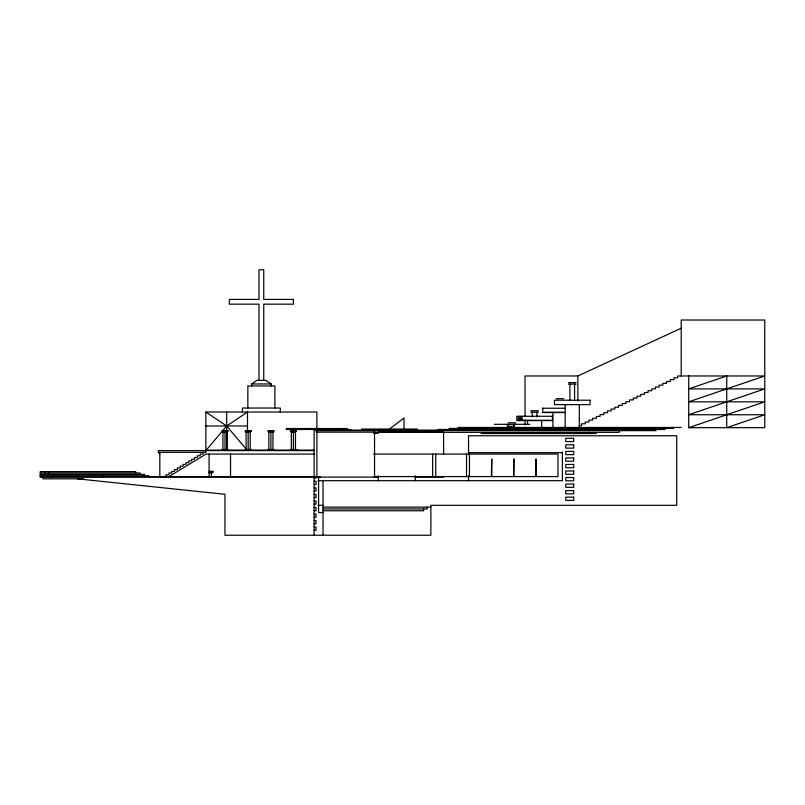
<?xml version="1.0" encoding="UTF-8"?>
<svg xmlns="http://www.w3.org/2000/svg" width="805" height="805" viewBox="0 0 805 805"><rect width="100%" height="100%" fill="white"/><g stroke="black" fill="none" stroke-linecap="round" stroke-linejoin="round"><path stroke-width="1.21" d="M205.114 450.619L205.637 450.096L313.92 450.096M389.449 429.055L404.06 418.016L404.06 429.055M246.944 431.098L246.109 431.49L246.994 431.098M251.583 385.957L251.583 383.965L256.855 380.393L265.892 380.393L271.164 383.965L271.164 385.957M168.889 476.58L206.05 454.07L314.383 454.07M223.005 431.49L223.81 431.098M268.89 431.49L269.695 431.098M291.4 431.49L292.205 431.098M525.031 416.165L525.031 375.975L577.869 375.975L681.322 328.158M688.708 375.432L688.708 427.676L764.75 401.826L688.708 401.826L764.75 375.975L677.629 375.975L677.629 377.807L673.936 377.807L673.936 379.648L670.243 379.648L670.243 381.49L666.54 381.49L666.54 383.331L662.847 383.331L662.847 385.162L659.154 385.162L659.154 387.004L655.461 387.004L655.461 388.845L651.768 388.845L651.768 390.687L648.065 390.687L648.065 392.518L644.372 392.518L644.372 394.359L640.679 394.359L640.679 396.201L636.986 396.201L636.986 398.042L633.294 398.042L633.294 399.884L629.601 399.884L629.601 401.715L625.898 401.715L625.898 403.557L622.205 403.557L622.205 405.398L618.512 405.398L618.512 407.239L614.819 407.239L614.819 409.071L611.126 409.071L611.126 410.912L607.433 410.912L607.433 412.754L603.73 412.754L603.73 414.595L600.037 414.595L600.037 416.427L596.344 416.427L596.344 418.268L592.651 418.268L592.651 420.109L588.958 420.109L588.958 421.951L585.265 421.951L585.265 423.792L581.562 423.792L581.562 425.624L579.107 425.624M568.481 382.637L576.038 382.637M251.583 383.965L271.164 383.965M568.481 384.156L576.038 384.156M556.245 398.696L563.792 398.696M542.218 408.246L564.687 408.246M530.817 410.741L538.364 410.741M313.92 450.619L158.364 450.619L158.364 452.34L205.859 452.34L205.859 412.019L316.888 412.019L316.888 428.32M530.817 412.261L538.364 412.261M544.22 412.261L564.104 412.261M542.218 412.552L564.999 412.552M521.801 418.288L519.185 418.288L519.185 420.582M518.792 420.291L550.389 420.291M508.277 422.786L515.834 422.786M494.26 424.316L529.851 424.316M205.859 425.976L247.497 425.976M507.673 426.318L514.586 426.318M681.211 427.465L458.156 427.465L458.156 428.441M688.708 427.676L764.75 427.676L764.75 320.018L681.211 320.018L681.211 375.975M361.505 429.055L417.393 429.055M316.365 430.101L321.396 430.101M346.17 430.101L450.025 430.101M378.37 432.044L443.615 432.064L443.615 454.584M316.888 432.144L374.546 432.144M222.935 432.325L227.07 432.325M246.109 432.325L250.234 432.325M268.82 432.325L272.955 432.325M291.329 432.325L295.465 432.325M373.661 432.345L619.136 432.345L619.136 430.101M373.49 433.271L378.461 433.271L378.461 431.54M481.058 433.503L596.203 433.503M222.009 449.522L227.996 449.522M245.183 449.522L251.17 449.522M267.894 449.522L273.881 449.522M290.404 449.522L296.391 449.522M468.54 452.662L562.393 452.662M373.55 454.07L557.976 454.07L557.976 476.58L373.55 476.58M209.089 471.307L213.204 471.307M209.089 472.304L213.204 472.304M40.25 472.978L140.06 472.978L140.06 474.376M209.089 472.827L212.349 472.827M40.25 474.376L144.477 474.376L144.477 475.725M40.25 475.725L148.885 475.725L148.885 477.103M40.25 476.58L316.888 476.58M317.794 477.013L320.31 477.013M378.32 477.103L40.25 477.103L40.25 471.599L135.653 471.599L135.653 472.978M414.736 477.103L443.615 477.103M314.121 478.029L316.023 478.029M83.599 478.824L43.017 478.824L43.017 476.58M318.005 480.696L562.393 480.696L562.393 451.987M314.121 481.289L316.023 481.289L316.023 484.56L314.121 484.56M314.121 487.83L316.023 487.83L316.023 491.1L314.121 491.1M314.121 494.371L316.023 494.371L316.023 497.641L314.121 497.641M314.121 500.911L316.023 500.911L316.023 504.172L314.121 504.172M318.025 505.309L323.077 505.309M323.026 507.12L430.866 507.12M314.121 507.442L316.023 507.442L316.023 510.712L314.121 510.712M323.026 508.941L427.254 508.941L427.254 507.12M323.026 510.752L423.631 510.752L423.631 508.941M323.026 512.574L318.609 512.574L318.599 477.013M314.121 513.982L316.023 513.982L316.023 517.253L314.121 517.253M314.121 520.523L316.023 520.523L316.023 523.793L314.121 523.793M314.121 527.054L316.023 527.054L316.023 530.324L314.121 530.324M77.35 478.824L224.967 494.29L224.967 535.234L430.866 535.234L430.866 505.309L676.733 505.309L676.733 435.767L468.54 435.767L468.54 454.483M272.08 431.098L272.885 431.49M226.195 431.098L227 431.49M295.465 431.49L294.69 431.098L295.395 431.49M205.859 412.019L226.678 425.976L246.692 449.673M293.01 431.098L293.402 431.49L293.402 430.776M270.5 431.098L270.893 431.49L270.893 430.776M247.789 431.098L248.171 431.49L248.171 430.776M224.615 431.098L224.998 431.49L224.998 430.776M158.364 452.34L159.833 454.07M205.637 450.096L205.859 450.619L226.678 425.976L247.497 412.019L247.497 430.906M673.584 427.465L673.584 428.441L449.19 428.441L449.19 429.488M664.93 428.441L664.93 429.488L438.071 429.488L438.071 430.625M655.974 429.488L655.974 430.625L314.121 430.625L314.121 535.234M621.903 430.101L621.903 430.625M579.328 404.633L579.328 427.234M577.869 375.975L577.869 401.091M574.589 384.156L574.589 400.467M569.93 384.156L569.93 400.467M565.191 404.633L565.191 427.234M552.944 412.552L552.944 427.344M542.842 408.246L542.842 412.552M541.664 420.582L541.664 427.626M536.915 412.261L536.915 416.849M536.009 476.58L536.009 458.91L535.677 476.58M532.266 412.261L532.266 416.849M527.517 420.582L527.517 424.104M525.031 419.928L525.031 424.949M521.962 416.276L521.962 420.582M520.09 416.276L520.06 420.582M518.269 416.276L518.269 420.582M514.294 424.316L514.294 427.586M514.033 424.316L514.033 426.318M513.882 476.58L513.882 458.91L513.55 476.58M507.965 424.316L507.965 428.33M507.392 424.316L507.392 427.586M491.744 476.58L491.744 458.91L491.412 476.58M469.446 454.07L469.446 476.58M468.54 475.695L468.54 480.696M466.528 454.07L466.528 476.58M435.736 454.07L435.736 476.58M432.647 454.07L432.647 476.58M415.31 475.825L415.31 480.696M378.27 475.825L378.27 480.696M374.546 430.625L374.546 477.103M350.668 430.625L350.668 429.488L286.298 429.488L286.298 428.532L347.116 428.532L347.116 429.488M335.031 429.488L335.031 430.625M323.026 480.696L323.026 535.234M320.299 429.488L320.299 430.625M316.888 430.625L316.888 477.103M298.041 450.096L298.041 450.619M295.465 430.776L295.465 449.522M293.402 432.325L293.402 449.522M291.329 430.776L291.329 449.522M280.311 412.019L280.311 408.034L242.436 408.034L242.436 412.019M274.887 408.034L274.887 385.957L247.849 385.957L247.849 408.034M272.955 430.776L272.955 449.522M270.893 432.325L270.893 449.522M268.82 430.776L268.82 449.522M263.748 380.393L263.748 304.169L293.392 304.169L293.392 299.42L263.748 299.42L263.748 269.766L258.999 269.766L258.999 299.42L229.345 299.42L229.345 304.169L258.999 304.169L258.999 380.393M250.234 430.776L250.234 449.522M248.171 432.325L248.171 449.522M246.109 430.776L246.109 449.522M230.542 454.07L230.542 476.58M227.07 430.776L227.07 449.522M226.678 412.019L226.678 449.391M224.998 432.325L224.998 449.522M224.837 450.096L224.837 450.619M222.935 430.776L222.935 449.522M211.393 472.827L211.393 476.58M209.089 454.07L209.089 476.58M203.011 452.34L203.011 454.07L200.173 454.07L200.173 455.791L197.326 455.791L197.326 457.512L194.478 457.512L194.478 459.232L191.64 459.232L191.64 460.963L188.793 460.963L188.793 462.684L185.955 462.684L185.955 464.405L183.107 464.405L183.107 466.125L180.27 466.125L180.27 467.856L177.422 467.856L177.422 469.577L174.574 469.577L174.574 471.297L171.737 471.297L171.737 473.028L168.889 473.028L168.889 474.749L166.051 474.749L166.051 476.469L163.204 476.469L163.204 477.103M159.833 452.34L159.833 477.103M103.392 475.725L103.392 477.103M53.482 474.376L53.482 475.725M51.289 476.58L51.289 477.103M49.075 472.978L49.075 474.376M44.657 471.599L44.657 472.978M726.734 375.975L688.708 388.896L764.75 388.896L688.708 414.746L764.75 414.746L726.734 427.676L726.734 375.975M590.055 400.216L554.464 400.216L554.464 404.633L590.055 404.633L590.055 400.216M552.391 416.276L516.79 416.276L516.79 420.582L552.391 420.582L552.391 416.276M227.996 430.776L222.009 430.776L222.009 431.49L227.996 431.49L227.996 430.776M251.17 430.776L245.183 430.776L245.183 431.49L251.17 431.49L251.17 430.776M273.881 430.776L267.894 430.776L267.894 431.49L273.881 431.49L273.881 430.776M296.391 430.776L290.404 430.776L290.404 431.49L296.391 431.49L296.391 430.776M573.693 438.302L565.774 438.302L565.774 441.573L573.693 441.573L573.693 438.302M573.693 444.843L565.774 444.843L565.774 448.113L573.693 448.113L573.693 444.843M573.693 451.384L565.774 451.384L565.774 454.654L573.693 454.654L573.693 451.384M573.693 457.924L565.774 457.924L565.774 461.185L573.693 461.185L573.693 457.924M573.693 464.455L565.774 464.455L565.774 467.725L573.693 467.725L573.693 464.455M573.693 470.995L565.774 470.995L565.774 474.266L573.693 474.266L573.693 470.995M573.693 477.536L565.774 477.536L565.774 480.806L573.693 480.806L573.693 477.536M573.693 484.067L565.774 484.067L565.774 487.337L573.693 487.337L573.693 484.067M573.693 490.607L565.774 490.607L565.774 493.878L573.693 493.878L573.693 490.607M573.693 497.148L565.774 497.148L565.774 500.418L573.693 500.418L573.693 497.148"/></g></svg>
